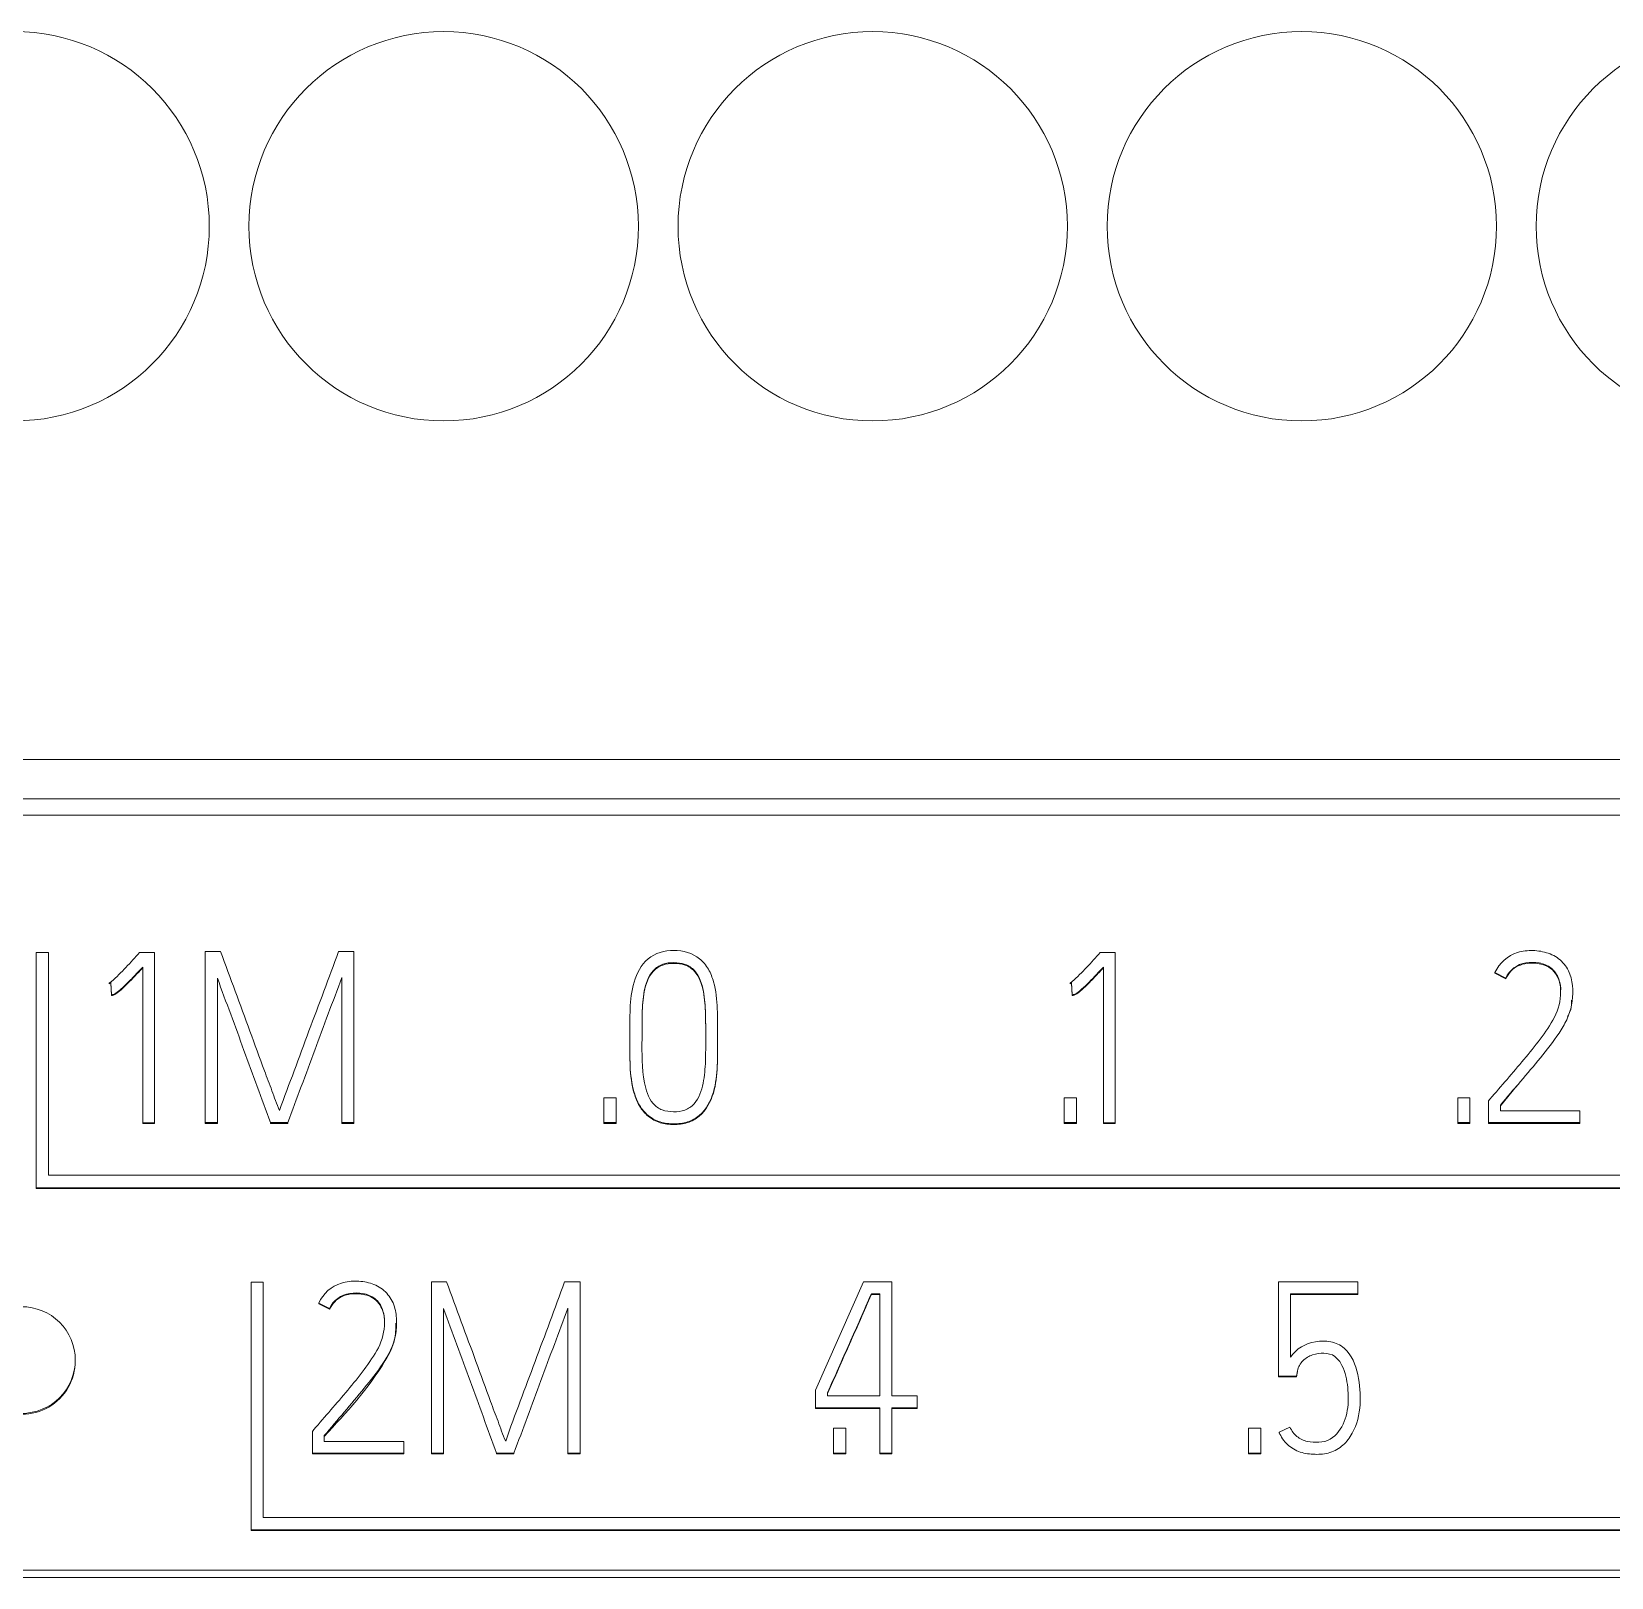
# Model space of a CAD drawing. Header units: millimetres. Extents: x 983 to 2111, y 2638 to 4457.
# Drawn here: x 1321.72 to 1336.45, y 3471.19 to 3485.61 of the extents above; entities that cross this region are included whole.
import ezdxf

# ---------------------------------------------------------------- set-up
doc = ezdxf.new("R2010")
doc.units = ezdxf.units.MM

# ---------------------------------------------------------------- blocks, each defined once
blk = doc.blocks.new('8DIDQ')
at = {"color": 7, "linetype": 'Continuous', "lineweight": 15}
for p, q in [((1344.06, 3478.818), (1315.06, 3478.818)), ((1343.746, 3478.451), (1315.06, 3478.451)), ((1343.06, 3478.3), (1314.06, 3478.3)), ((1321.762, 3477.019), (1321.762, 3474.825)), ((1321.875, 3477.019), (1321.762, 3477.019)), ((1321.875, 3474.943), (1321.875, 3477.019)), ((1322.709, 3477.001), (1322.725, 3477.019)), ((1322.725, 3477.019), (1322.865, 3477.019)), ((1322.865, 3477.019), (1322.865, 3475.43)), ((1323.338, 3475.432), (1323.338, 3477.028)), ((1323.338, 3477.028), (1323.48, 3477.028)), ((1324.58, 3477.028), (1324.724, 3477.028)), ((1324.724, 3477.028), (1324.724, 3475.432)), ((1331.666, 3477.001), (1331.681, 3477.019)), ((1331.681, 3477.019), (1331.821, 3477.019)), ((1331.821, 3477.019), (1331.821, 3475.43)), ((1322.754, 3475.43), (1322.754, 3476.882)), ((1331.71, 3475.43), (1331.71, 3476.882)), ((1322.457, 3476.738), (1322.443, 3476.733)), ((1322.443, 3476.733), (1322.443, 3476.726)), ((1322.457, 3476.731), (1322.443, 3476.726)), ((1322.463, 3476.625), (1322.457, 3476.738)), ((1322.457, 3476.731), (1322.457, 3476.738)), ((1322.463, 3476.618), (1322.457, 3476.731)), ((1323.451, 3476.78), (1323.451, 3475.432)), ((1324.611, 3475.432), (1324.611, 3476.784)), ((1331.413, 3476.738), (1331.4, 3476.733)), ((1331.4, 3476.726), (1331.4, 3476.733)), ((1331.413, 3476.731), (1331.4, 3476.726)), ((1331.42, 3476.625), (1331.413, 3476.738)), ((1331.413, 3476.738), (1331.413, 3476.731)), ((1331.42, 3476.618), (1331.413, 3476.731)), ((1335.361, 3476.831), (1335.461, 3476.78)), ((1335.361, 3476.831), (1335.361, 3476.824)), ((1335.361, 3476.824), (1335.461, 3476.773)), ((1335.461, 3476.78), (1335.461, 3476.773)), ((1322.463, 3476.618), (1322.463, 3476.625)), ((1331.42, 3476.618), (1331.42, 3476.625)), ((1336.086, 3476.643), (1336.086, 3476.65)), ((1327.295, 3476.215), (1327.295, 3476.24)), ((1327.295, 3476.215), (1327.295, 3476.208)), ((1327.409, 3476.24), (1327.409, 3476.215)), ((1328.003, 3476.215), (1328.003, 3476.24)), ((1328.114, 3476.24), (1328.114, 3476.215)), ((1328.114, 3476.208), (1328.114, 3476.215)), ((1335.412, 3475.589), (1335.561, 3475.773)), ((1327.053, 3475.664), (1327.167, 3475.664)), ((1327.053, 3475.432), (1327.053, 3475.664)), ((1327.167, 3475.664), (1327.167, 3475.432)), ((1331.346, 3475.664), (1331.46, 3475.664)), ((1331.346, 3475.432), (1331.346, 3475.664)), ((1331.46, 3475.664), (1331.46, 3475.432)), ((1335.015, 3475.432), (1335.015, 3475.664)), ((1335.015, 3475.664), (1335.128, 3475.664)), ((1335.128, 3475.664), (1335.128, 3475.432)), ((1335.314, 3475.651), (1335.301, 3475.636)), ((1335.301, 3475.636), (1335.301, 3475.432)), ((1335.412, 3475.596), (1335.412, 3475.543)), ((1322.865, 3475.43), (1322.754, 3475.43)), ((1322.754, 3475.423), (1322.754, 3475.43)), ((1322.754, 3475.423), (1322.865, 3475.423)), ((1322.865, 3475.423), (1322.865, 3475.43)), ((1323.451, 3475.432), (1323.338, 3475.432)), ((1323.338, 3475.432), (1323.338, 3475.425)), ((1323.451, 3475.425), (1323.338, 3475.425)), ((1323.451, 3475.425), (1323.451, 3475.432)), ((1324.108, 3475.432), (1323.946, 3475.432)), ((1323.946, 3475.425), (1323.946, 3475.432)), ((1324.108, 3475.425), (1323.946, 3475.425)), ((1324.108, 3475.425), (1324.108, 3475.432)), ((1324.724, 3475.432), (1324.611, 3475.432)), ((1324.611, 3475.425), (1324.611, 3475.432)), ((1324.724, 3475.425), (1324.611, 3475.425)), ((1324.724, 3475.425), (1324.724, 3475.432)), ((1327.167, 3475.432), (1327.053, 3475.432)), ((1327.053, 3475.425), (1327.053, 3475.432)), ((1327.053, 3475.425), (1327.167, 3475.425)), ((1327.167, 3475.432), (1327.167, 3475.425)), ((1331.46, 3475.432), (1331.346, 3475.432)), ((1331.346, 3475.425), (1331.346, 3475.432)), ((1331.346, 3475.425), (1331.46, 3475.425)), ((1331.46, 3475.432), (1331.46, 3475.425)), ((1331.821, 3475.43), (1331.71, 3475.43)), ((1331.71, 3475.423), (1331.71, 3475.43)), ((1331.821, 3475.423), (1331.71, 3475.423)), ((1331.821, 3475.423), (1331.821, 3475.43)), ((1335.128, 3475.432), (1335.015, 3475.432)), ((1335.015, 3475.425), (1335.015, 3475.432)), ((1335.015, 3475.425), (1335.128, 3475.425)), ((1335.128, 3475.432), (1335.128, 3475.425)), ((1336.153, 3475.432), (1335.301, 3475.432)), ((1335.301, 3475.425), (1335.301, 3475.432)), ((1335.301, 3475.425), (1336.153, 3475.425)), ((1335.412, 3475.543), (1336.153, 3475.543)), ((1336.153, 3475.543), (1336.153, 3475.432)), ((1336.153, 3475.432), (1336.153, 3475.425)), ((1321.762, 3474.825), (1341.4, 3474.825)), ((1321.762, 3474.825), (1321.762, 3474.818)), ((1321.762, 3474.818), (1341.4, 3474.818)), ((1341.287, 3474.943), (1321.875, 3474.943)), ((1323.876, 3473.945), (1323.765, 3473.945)), ((1323.765, 3473.945), (1323.765, 3471.636)), ((1323.876, 3471.751), (1323.876, 3473.945)), ((1325.445, 3472.35), (1325.445, 3473.946)), ((1325.445, 3473.946), (1325.587, 3473.946)), ((1326.688, 3473.946), (1326.832, 3473.946)), ((1326.832, 3473.946), (1326.832, 3472.35)), ((1329.026, 3472.936), (1329.474, 3473.946)), ((1329.474, 3473.946), (1329.738, 3473.946)), ((1329.738, 3473.946), (1329.738, 3472.883)), ((1333.343, 3473.946), (1333.343, 3473.069)), ((1334.082, 3473.946), (1333.343, 3473.946)), ((1334.082, 3473.835), (1334.082, 3473.946)), ((1329.625, 3473.835), (1329.547, 3473.835)), ((1329.547, 3473.828), (1329.547, 3473.835)), ((1329.625, 3473.828), (1329.547, 3473.828)), ((1329.625, 3472.883), (1329.625, 3473.835)), ((1333.454, 3473.835), (1334.082, 3473.835)), ((1333.454, 3473.246), (1333.454, 3473.835)), ((1333.454, 3473.828), (1334.082, 3473.828)), ((1334.082, 3473.835), (1334.082, 3473.828)), ((1324.395, 3473.749), (1324.495, 3473.698)), ((1324.395, 3473.749), (1324.395, 3473.742)), ((1324.395, 3473.742), (1324.495, 3473.691)), ((1324.495, 3473.698), (1324.495, 3473.691)), ((1325.558, 3473.698), (1325.558, 3472.35)), ((1326.719, 3472.35), (1326.719, 3473.702)), ((1325.121, 3473.561), (1325.121, 3473.568)), ((1322.126, 3473.211), (1322.126, 3473.218)), ((1333.343, 3473.069), (1333.512, 3473.069)), ((1333.343, 3473.069), (1333.343, 3473.062)), ((1333.343, 3473.062), (1333.512, 3473.062)), ((1333.512, 3473.069), (1333.521, 3473.118)), ((1333.512, 3473.062), (1333.521, 3473.111)), ((1333.512, 3473.069), (1333.512, 3473.062)), ((1333.521, 3473.118), (1333.521, 3473.111)), ((1329.026, 3472.772), (1329.026, 3472.936)), ((1329.137, 3472.912), (1329.137, 3472.883)), ((1329.625, 3472.772), (1329.026, 3472.772)), ((1329.026, 3472.772), (1329.026, 3472.765)), ((1329.625, 3472.765), (1329.026, 3472.765)), ((1329.137, 3472.883), (1329.625, 3472.883)), ((1329.625, 3472.35), (1329.625, 3472.772)), ((1329.738, 3472.883), (1329.973, 3472.883)), ((1329.973, 3472.772), (1329.738, 3472.772)), ((1329.738, 3472.772), (1329.738, 3472.35)), ((1329.973, 3472.765), (1329.738, 3472.765)), ((1329.973, 3472.883), (1329.973, 3472.772)), ((1329.973, 3472.765), (1329.973, 3472.772)), ((1334.104, 3472.855), (1334.104, 3472.862)), ((1324.349, 3472.569), (1324.336, 3472.553)), ((1324.336, 3472.553), (1324.336, 3472.35)), ((1324.447, 3472.46), (1324.447, 3472.513)), ((1325.188, 3472.46), (1324.447, 3472.46)), ((1325.188, 3472.35), (1325.188, 3472.46)), ((1329.194, 3472.582), (1329.308, 3472.582)), ((1329.194, 3472.35), (1329.194, 3472.582)), ((1329.308, 3472.582), (1329.308, 3472.35)), ((1333.063, 3472.582), (1333.177, 3472.582)), ((1333.063, 3472.35), (1333.063, 3472.582)), ((1333.177, 3472.582), (1333.177, 3472.35)), ((1333.45, 3472.591), (1333.348, 3472.544)), ((1333.348, 3472.544), (1333.348, 3472.537)), ((1324.336, 3472.35), (1325.188, 3472.35)), ((1324.336, 3472.35), (1324.336, 3472.342)), ((1324.336, 3472.342), (1325.188, 3472.342)), ((1325.188, 3472.35), (1325.188, 3472.342)), ((1325.558, 3472.35), (1325.445, 3472.35)), ((1325.445, 3472.35), (1325.445, 3472.342)), ((1325.558, 3472.342), (1325.445, 3472.342)), ((1325.558, 3472.342), (1325.558, 3472.35)), ((1326.215, 3472.35), (1326.053, 3472.35)), ((1326.053, 3472.342), (1326.053, 3472.35)), ((1326.215, 3472.342), (1326.053, 3472.342)), ((1326.215, 3472.342), (1326.215, 3472.35)), ((1326.832, 3472.35), (1326.719, 3472.35)), ((1326.719, 3472.342), (1326.719, 3472.35)), ((1326.832, 3472.342), (1326.719, 3472.342)), ((1326.832, 3472.342), (1326.832, 3472.35)), ((1329.194, 3472.342), (1329.194, 3472.35)), ((1329.308, 3472.35), (1329.194, 3472.35)), ((1329.194, 3472.342), (1329.308, 3472.342)), ((1329.308, 3472.35), (1329.308, 3472.342)), ((1329.738, 3472.35), (1329.625, 3472.35)), ((1329.625, 3472.342), (1329.625, 3472.35)), ((1329.738, 3472.342), (1329.625, 3472.342)), ((1329.738, 3472.342), (1329.738, 3472.35)), ((1333.177, 3472.35), (1333.063, 3472.35)), ((1333.063, 3472.342), (1333.063, 3472.35)), ((1333.063, 3472.342), (1333.177, 3472.342)), ((1333.177, 3472.35), (1333.177, 3472.342)), ((1342.984, 3471.751), (1323.876, 3471.751)), ((1323.765, 3471.636), (1323.765, 3471.629)), ((1323.765, 3471.636), (1343.093, 3471.636)), ((1323.765, 3471.629), (1343.093, 3471.629)), ((1308.26, 3471.259), (1348.86, 3471.259)), ((1308.26, 3471.191), (1348.86, 3471.191))]:
    blk.add_line(p, q, dxfattribs=at)
for centre in [(1321.56, 3483.79), (1325.56, 3483.79), (1329.56, 3483.79), (1333.56, 3483.79), (1337.56, 3483.79)]:
    blk.add_circle(centre, 1.815, dxfattribs=at)
blk.add_arc((1321.629, 3473.21), 0.497, 179.8058, 0.1495, dxfattribs=at)
for points, knots in [([(1323.48, 3477.028), (1323.525, 3476.904), (1323.571, 3476.78), (1323.662, 3476.533), (1323.709, 3476.41), (1323.798, 3476.162), (1323.843, 3476.038), (1323.912, 3475.853), (1323.936, 3475.791), (1323.982, 3475.668), (1324.002, 3475.605), (1324.03, 3475.545)], [0, 0, 0, 0, 0.25, 0.25, 0.5, 0.5, 0.75, 0.75, 0.875, 0.875, 1, 1, 1, 1]), ([(1324.03, 3475.545), (1324.073, 3475.669), (1324.12, 3475.792), (1324.167, 3475.916), (1324.213, 3476.04), (1324.258, 3476.163), (1324.304, 3476.287), (1324.35, 3476.41), (1324.397, 3476.533), (1324.443, 3476.657), (1324.489, 3476.781), (1324.535, 3476.904), (1324.58, 3477.028)], [0, 0, 0, 0, 0.000396463, 0.000396463, 0.000396463, 0.000792825, 0.000792825, 0.000792825, 0.001189117, 0.001189117, 0.001189117, 0.001585407, 0.001585407, 0.001585407, 0.001585407]), ([(1327.295, 3476.24), (1327.295, 3476.324), (1327.295, 3476.409), (1327.302, 3476.577), (1327.311, 3476.66), (1327.359, 3476.825), (1327.4, 3476.904), (1327.532, 3477.014), (1327.62, 3477.037), (1327.791, 3477.037), (1327.879, 3477.014), (1327.978, 3476.933), (1328.006, 3476.899), (1328.05, 3476.825), (1328.064, 3476.785), (1328.099, 3476.662), (1328.107, 3476.577), (1328.114, 3476.409), (1328.114, 3476.324), (1328.114, 3476.24)], [0, 0, 0, 0, 0.125, 0.125, 0.25, 0.25, 0.375, 0.375, 0.5, 0.5, 0.625, 0.625, 0.6875, 0.6875, 0.75, 0.75, 0.875, 0.875, 1, 1, 1, 1]), ([(1335.361, 3476.831), (1335.401, 3476.92), (1335.479, 3476.989), (1335.618, 3477.033), (1335.667, 3477.038), (1335.764, 3477.035), (1335.812, 3477.027), (1335.904, 3476.995), (1335.948, 3476.971), (1336.016, 3476.902), (1336.043, 3476.861), (1336.093, 3476.724), (1336.093, 3476.623), (1336.066, 3476.482), (1336.05, 3476.435), (1336.009, 3476.348), (1335.985, 3476.307), (1335.905, 3476.187), (1335.845, 3476.111), (1335.663, 3475.888), (1335.536, 3475.743), (1335.412, 3475.596)], [0, 0, 0, 0, 0.125, 0.125, 0.1875, 0.1875, 0.25, 0.25, 0.3125, 0.3125, 0.375, 0.375, 0.5, 0.5, 0.5625, 0.5625, 0.625, 0.625, 0.75, 0.75, 1, 1, 1, 1]), ([(1322.443, 3476.733), (1322.47, 3476.751), (1322.492, 3476.773), (1322.538, 3476.817), (1322.559, 3476.84), (1322.625, 3476.908), (1322.668, 3476.954), (1322.709, 3477.001)], [0, 0, 0, 0, 0.25, 0.25, 0.5, 0.5, 1, 1, 1, 1]), ([(1322.754, 3476.882), (1322.731, 3476.858), (1322.709, 3476.834), (1322.686, 3476.81), (1322.663, 3476.786), (1322.641, 3476.762), (1322.617, 3476.739), (1322.596, 3476.718), (1322.575, 3476.697), (1322.553, 3476.678), (1322.538, 3476.664), (1322.522, 3476.65), (1322.505, 3476.639), (1322.498, 3476.634), (1322.49, 3476.63), (1322.482, 3476.628), (1322.476, 3476.626), (1322.469, 3476.625), (1322.463, 3476.625)], [0, 0, 0, 0, 0.0000990184, 0.0000990184, 0.0000990184, 0.0001980448, 0.0001980448, 0.0001980448, 0.0002868806, 0.0002868806, 0.0002868806, 0.0003483915, 0.0003483915, 0.0003483915, 0.0003746495, 0.0003746495, 0.0003746495, 0.000393231, 0.000393231, 0.000393231, 0.000393231]), ([(1322.754, 3476.875), (1322.731, 3476.851), (1322.709, 3476.827), (1322.686, 3476.803), (1322.663, 3476.779), (1322.641, 3476.755), (1322.617, 3476.732), (1322.596, 3476.711), (1322.575, 3476.69), (1322.553, 3476.67), (1322.538, 3476.657), (1322.522, 3476.643), (1322.505, 3476.632), (1322.498, 3476.627), (1322.49, 3476.623), (1322.482, 3476.621), (1322.476, 3476.619), (1322.469, 3476.618), (1322.463, 3476.618)], [0, 0, 0, 0, 0.0000990184, 0.0000990184, 0.0000990184, 0.0001980448, 0.0001980448, 0.0001980448, 0.0002868806, 0.0002868806, 0.0002868806, 0.0003483915, 0.0003483915, 0.0003483915, 0.0003746495, 0.0003746495, 0.0003746495, 0.000393231, 0.000393231, 0.000393231, 0.000393231]), ([(1328.003, 3476.24), (1328.003, 3476.31), (1328.003, 3476.38), (1327.999, 3476.519), (1327.995, 3476.589), (1327.968, 3476.727), (1327.944, 3476.796), (1327.874, 3476.876), (1327.844, 3476.896), (1327.777, 3476.919), (1327.741, 3476.924), (1327.671, 3476.924), (1327.636, 3476.92), (1327.569, 3476.897), (1327.539, 3476.876), (1327.467, 3476.798), (1327.443, 3476.728), (1327.417, 3476.591), (1327.413, 3476.521), (1327.409, 3476.38), (1327.409, 3476.31), (1327.409, 3476.24)], [0, 0, 0, 0, 0.125, 0.125, 0.25, 0.25, 0.375, 0.375, 0.4375, 0.4375, 0.5, 0.5, 0.5625, 0.5625, 0.625, 0.625, 0.75, 0.75, 0.875, 0.875, 1, 1, 1, 1]), ([(1328.003, 3476.233), (1328.003, 3476.303), (1328.003, 3476.373), (1327.999, 3476.512), (1327.995, 3476.582), (1327.968, 3476.72), (1327.944, 3476.789), (1327.874, 3476.869), (1327.844, 3476.889), (1327.777, 3476.912), (1327.741, 3476.917), (1327.671, 3476.917), (1327.636, 3476.913), (1327.569, 3476.89), (1327.539, 3476.869), (1327.467, 3476.791), (1327.443, 3476.721), (1327.417, 3476.584), (1327.413, 3476.514), (1327.409, 3476.373), (1327.409, 3476.303), (1327.409, 3476.233)], [0, 0, 0, 0, 0.125, 0.125, 0.25, 0.25, 0.375, 0.375, 0.4375, 0.4375, 0.5, 0.5, 0.5625, 0.5625, 0.625, 0.625, 0.75, 0.75, 0.875, 0.875, 1, 1, 1, 1]), ([(1331.4, 3476.733), (1331.427, 3476.751), (1331.449, 3476.773), (1331.494, 3476.817), (1331.516, 3476.84), (1331.581, 3476.908), (1331.624, 3476.954), (1331.666, 3477.001)], [0, 0, 0, 0, 0.25, 0.25, 0.5, 0.5, 1, 1, 1, 1]), ([(1331.71, 3476.882), (1331.688, 3476.858), (1331.665, 3476.834), (1331.643, 3476.81), (1331.62, 3476.786), (1331.597, 3476.762), (1331.574, 3476.739), (1331.553, 3476.718), (1331.532, 3476.697), (1331.51, 3476.678), (1331.494, 3476.664), (1331.479, 3476.65), (1331.462, 3476.639), (1331.454, 3476.634), (1331.446, 3476.63), (1331.438, 3476.628), (1331.432, 3476.626), (1331.426, 3476.625), (1331.42, 3476.625)], [0, 0, 0, 0, 0.0000990184, 0.0000990184, 0.0000990184, 0.0001980448, 0.0001980448, 0.0001980448, 0.0002868806, 0.0002868806, 0.0002868806, 0.0003483915, 0.0003483915, 0.0003483915, 0.0003746495, 0.0003746495, 0.0003746495, 0.000393231, 0.000393231, 0.000393231, 0.000393231]), ([(1331.71, 3476.875), (1331.688, 3476.851), (1331.665, 3476.827), (1331.643, 3476.803), (1331.62, 3476.779), (1331.597, 3476.755), (1331.574, 3476.732), (1331.553, 3476.711), (1331.532, 3476.69), (1331.51, 3476.67), (1331.494, 3476.657), (1331.479, 3476.643), (1331.462, 3476.632), (1331.454, 3476.627), (1331.446, 3476.623), (1331.438, 3476.621), (1331.432, 3476.619), (1331.426, 3476.618), (1331.42, 3476.618)], [0, 0, 0, 0, 0.0000990184, 0.0000990184, 0.0000990184, 0.0001980448, 0.0001980448, 0.0001980448, 0.0002868806, 0.0002868806, 0.0002868806, 0.0003483915, 0.0003483915, 0.0003483915, 0.0003746495, 0.0003746495, 0.0003746495, 0.000393231, 0.000393231, 0.000393231, 0.000393231]), ([(1335.461, 3476.78), (1335.496, 3476.855), (1335.568, 3476.91), (1335.691, 3476.928), (1335.732, 3476.928), (1335.813, 3476.913), (1335.853, 3476.898), (1335.917, 3476.847), (1335.941, 3476.811), (1335.969, 3476.733), (1335.973, 3476.692), (1335.973, 3476.569), (1335.953, 3476.487), (1335.879, 3476.343), (1335.831, 3476.276), (1335.735, 3476.146), (1335.683, 3476.083), (1335.527, 3475.896), (1335.42, 3475.774), (1335.314, 3475.651)], [0, 0, 0, 0, 0.125, 0.125, 0.1875, 0.1875, 0.25, 0.25, 0.3125, 0.3125, 0.375, 0.375, 0.5, 0.5, 0.625, 0.625, 0.75, 0.75, 1, 1, 1, 1]), ([(1335.461, 3476.773), (1335.475, 3476.798), (1335.505, 3476.847), (1335.576, 3476.898), (1335.674, 3476.924), (1335.774, 3476.919), (1335.866, 3476.885), (1335.925, 3476.832), (1335.963, 3476.753), (1335.979, 3476.689), (1335.972, 3476.649), (1335.972, 3476.646)], [0, 0, 0, 0, 0.116348, 0.232614, 0.347437, 0.523494, 0.631733, 0.740891, 0.835717, 0.987404, 1, 1, 1, 1]), ([(1323.946, 3475.432), (1323.863, 3475.657), (1323.781, 3475.881), (1323.657, 3476.218), (1323.616, 3476.331), (1323.533, 3476.555), (1323.49, 3476.667), (1323.451, 3476.78)], [0, 0, 0, 0, 0.5, 0.5, 0.75, 0.75, 1, 1, 1, 1]), ([(1324.611, 3476.784), (1324.57, 3476.671), (1324.526, 3476.559), (1324.484, 3476.447), (1324.442, 3476.334), (1324.4, 3476.221), (1324.358, 3476.109), (1324.317, 3475.996), (1324.275, 3475.883), (1324.233, 3475.77), (1324.191, 3475.657), (1324.149, 3475.545), (1324.108, 3475.432)], [0, 0, 0, 0, 0.000361634, 0.000361634, 0.000361634, 0.000723249, 0.000723249, 0.000723249, 0.001084847, 0.001084847, 0.001084847, 0.001446445, 0.001446445, 0.001446445, 0.001446445]), ([(1336.036, 3476.418), (1336.048, 3476.441), (1336.075, 3476.49), (1336.074, 3476.545), (1336.074, 3476.575)], [0, 0, 0, 0, 0.4621764, 1, 1, 1, 1]), ([(1328.114, 3476.215), (1328.114, 3476.131), (1328.114, 3476.047), (1328.107, 3475.88), (1328.099, 3475.797), (1328.05, 3475.633), (1328.008, 3475.555), (1327.911, 3475.472), (1327.873, 3475.451), (1327.791, 3475.426), (1327.748, 3475.421), (1327.663, 3475.421), (1327.62, 3475.426), (1327.539, 3475.45), (1327.5, 3475.471), (1327.435, 3475.526), (1327.407, 3475.558), (1327.363, 3475.631), (1327.348, 3475.671), (1327.312, 3475.793), (1327.302, 3475.878), (1327.295, 3476.047), (1327.295, 3476.131), (1327.295, 3476.215)], [0, 0, 0, 0, 0.125, 0.125, 0.25, 0.25, 0.375, 0.375, 0.4375, 0.4375, 0.5, 0.5, 0.5625, 0.5625, 0.625, 0.625, 0.6875, 0.6875, 0.75, 0.75, 0.875, 0.875, 1, 1, 1, 1]), ([(1328.114, 3476.208), (1328.114, 3476.124), (1328.114, 3476.04), (1328.107, 3475.873), (1328.099, 3475.79), (1328.05, 3475.626), (1328.008, 3475.548), (1327.911, 3475.465), (1327.873, 3475.444), (1327.791, 3475.419), (1327.748, 3475.414), (1327.663, 3475.414), (1327.62, 3475.419), (1327.539, 3475.443), (1327.5, 3475.464), (1327.435, 3475.519), (1327.407, 3475.551), (1327.363, 3475.624), (1327.348, 3475.664), (1327.312, 3475.786), (1327.302, 3475.871), (1327.295, 3476.04), (1327.295, 3476.124), (1327.295, 3476.208)], [0, 0, 0, 0, 0.125, 0.125, 0.25, 0.25, 0.375, 0.375, 0.4375, 0.4375, 0.5, 0.5, 0.5625, 0.5625, 0.625, 0.625, 0.6875, 0.6875, 0.75, 0.75, 0.875, 0.875, 1, 1, 1, 1]), ([(1327.409, 3476.215), (1327.409, 3476.077), (1327.405, 3475.939), (1327.445, 3475.736), (1327.466, 3475.665), (1327.535, 3475.584), (1327.565, 3475.563), (1327.631, 3475.538), (1327.667, 3475.534), (1327.738, 3475.533), (1327.774, 3475.537), (1327.841, 3475.561), (1327.871, 3475.581), (1327.942, 3475.66), (1327.965, 3475.73), (1327.993, 3475.867), (1327.998, 3475.937), (1328.003, 3476.076), (1328.003, 3476.146), (1328.003, 3476.215)], [0, 0, 0, 0, 0.25, 0.25, 0.375, 0.375, 0.4375, 0.4375, 0.5, 0.5, 0.5625, 0.5625, 0.625, 0.625, 0.75, 0.75, 0.875, 0.875, 1, 1, 1, 1]), ([(1324.447, 3472.513), (1324.571, 3472.66), (1324.697, 3472.805), (1324.88, 3473.029), (1324.939, 3473.104), (1325.046, 3473.265), (1325.091, 3473.352), (1325.119, 3473.495), (1325.123, 3473.542), (1325.119, 3473.639), (1325.111, 3473.687), (1325.078, 3473.779), (1325.051, 3473.82), (1324.982, 3473.889), (1324.939, 3473.913), (1324.848, 3473.945), (1324.8, 3473.953), (1324.702, 3473.955), (1324.654, 3473.951), (1324.514, 3473.907), (1324.436, 3473.838), (1324.395, 3473.749)], [0, 0, 0, 0, 0.25, 0.25, 0.375, 0.375, 0.5, 0.5, 0.5625, 0.5625, 0.625, 0.625, 0.6875, 0.6875, 0.75, 0.75, 0.8125, 0.8125, 0.875, 0.875, 1, 1, 1, 1]), ([(1325.587, 3473.946), (1325.633, 3473.822), (1325.678, 3473.698), (1325.769, 3473.451), (1325.817, 3473.328), (1325.905, 3473.079), (1325.951, 3472.956), (1326.02, 3472.77), (1326.043, 3472.709), (1326.09, 3472.585), (1326.11, 3472.522), (1326.138, 3472.462)], [0, 0, 0, 0, 0.25, 0.25, 0.5, 0.5, 0.75, 0.75, 0.875, 0.875, 1, 1, 1, 1]), ([(1326.138, 3472.462), (1326.18, 3472.587), (1326.228, 3472.71), (1326.274, 3472.834), (1326.32, 3472.957), (1326.366, 3473.081), (1326.412, 3473.204), (1326.458, 3473.328), (1326.505, 3473.451), (1326.551, 3473.575), (1326.597, 3473.698), (1326.642, 3473.822), (1326.688, 3473.946)], [0, 0, 0, 0, 0.000396463, 0.000396463, 0.000396463, 0.000792825, 0.000792825, 0.000792825, 0.001189117, 0.001189117, 0.001189117, 0.001585407, 0.001585407, 0.001585407, 0.001585407]), ([(1324.495, 3473.698), (1324.53, 3473.773), (1324.603, 3473.827), (1324.725, 3473.846), (1324.767, 3473.845), (1324.848, 3473.831), (1324.888, 3473.815), (1324.952, 3473.764), (1324.976, 3473.729), (1325.003, 3473.651), (1325.008, 3473.61), (1325.008, 3473.486), (1324.988, 3473.405), (1324.914, 3473.261), (1324.866, 3473.194), (1324.769, 3473.063), (1324.718, 3473), (1324.562, 3472.814), (1324.455, 3472.692), (1324.349, 3472.569)], [0, 0, 0, 0, 0.125, 0.125, 0.1875, 0.1875, 0.25, 0.25, 0.3125, 0.3125, 0.375, 0.375, 0.5, 0.5, 0.625, 0.625, 0.75, 0.75, 1, 1, 1, 1]), ([(1324.495, 3473.691), (1324.51, 3473.715), (1324.539, 3473.764), (1324.611, 3473.816), (1324.709, 3473.841), (1324.809, 3473.836), (1324.9, 3473.803), (1324.959, 3473.75), (1324.997, 3473.671), (1325.013, 3473.606), (1325.007, 3473.567), (1325.007, 3473.564)], [0, 0, 0, 0, 0.1163471, 0.2326146, 0.3474341, 0.5234899, 0.6317279, 0.7408917, 0.8357086, 0.9873948, 1, 1, 1, 1]), ([(1329.547, 3473.835), (1329.514, 3473.758), (1329.479, 3473.681), (1329.446, 3473.604), (1329.412, 3473.527), (1329.377, 3473.45), (1329.343, 3473.373), (1329.274, 3473.219), (1329.208, 3473.064), (1329.137, 3472.912)], [0, 0, 0, 0, 0.000253101, 0.000253101, 0.000253101, 0.0005062, 0.0005062, 0.0005062, 0.001012365, 0.001012365, 0.001012365, 0.001012365]), ([(1329.547, 3473.828), (1329.514, 3473.751), (1329.479, 3473.674), (1329.446, 3473.597), (1329.412, 3473.52), (1329.377, 3473.443), (1329.343, 3473.366), (1329.274, 3473.212), (1329.208, 3473.057), (1329.137, 3472.905)], [0, 0, 0, 0, 0.000253101, 0.000253101, 0.000253101, 0.0005062, 0.0005062, 0.0005062, 0.001012365, 0.001012365, 0.001012365, 0.001012365]), ([(1322.126, 3473.218), (1322.126, 3473.086), (1322.071, 3472.958), (1321.887, 3472.774), (1321.756, 3472.721), (1321.496, 3472.72), (1321.366, 3472.773), (1321.179, 3472.959), (1321.126, 3473.088), (1321.126, 3473.348), (1321.18, 3473.478), (1321.364, 3473.661), (1321.494, 3473.715), (1321.757, 3473.716), (1321.886, 3473.662), (1322.071, 3473.479), (1322.126, 3473.35), (1322.126, 3473.218)], [0, 0, 0, 0, 0.125, 0.125, 0.25, 0.25, 0.375, 0.375, 0.5, 0.5, 0.625, 0.625, 0.75, 0.75, 0.875, 0.875, 1, 1, 1, 1]), ([(1326.053, 3472.35), (1325.971, 3472.574), (1325.889, 3472.799), (1325.764, 3473.136), (1325.724, 3473.248), (1325.64, 3473.473), (1325.598, 3473.585), (1325.558, 3473.698)], [0, 0, 0, 0, 0.5, 0.5, 0.75, 0.75, 1, 1, 1, 1]), ([(1326.719, 3473.702), (1326.678, 3473.589), (1326.634, 3473.477), (1326.592, 3473.364), (1326.55, 3473.252), (1326.508, 3473.139), (1326.466, 3473.026), (1326.424, 3472.913), (1326.382, 3472.801), (1326.34, 3472.688), (1326.299, 3472.575), (1326.257, 3472.462), (1326.215, 3472.35)], [0, 0, 0, 0, 0.000361634, 0.000361634, 0.000361634, 0.000723249, 0.000723249, 0.000723249, 0.001084847, 0.001084847, 0.001084847, 0.001446445, 0.001446445, 0.001446445, 0.001446445]), ([(1324.447, 3472.506), (1324.652, 3472.728), (1324.905, 3473.002), (1325.112, 3473.385), (1325.114, 3473.509), (1325.114, 3473.562)], [0, 0, 0, 0, 0.712708, 0.876767, 1, 1, 1, 1]), ([(1333.348, 3472.544), (1333.367, 3472.502), (1333.392, 3472.462), (1333.461, 3472.399), (1333.501, 3472.375), (1333.59, 3472.345), (1333.637, 3472.341), (1333.73, 3472.337), (1333.778, 3472.342), (1333.867, 3472.37), (1333.909, 3472.394), (1333.979, 3472.456), (1334.008, 3472.494), (1334.075, 3472.617), (1334.098, 3472.71), (1334.108, 3472.897), (1334.103, 3472.99), (1334.063, 3473.174), (1334.027, 3473.265), (1333.919, 3473.359), (1333.876, 3473.38), (1333.783, 3473.397), (1333.735, 3473.396), (1333.596, 3473.374), (1333.508, 3473.324), (1333.454, 3473.246)], [0, 0, 0, 0, 0.0625, 0.0625, 0.125, 0.125, 0.1875, 0.1875, 0.25, 0.25, 0.3125, 0.3125, 0.375, 0.375, 0.5, 0.5, 0.625, 0.625, 0.75, 0.75, 0.8125, 0.8125, 0.875, 0.875, 1, 1, 1, 1]), ([(1333.521, 3473.118), (1333.522, 3473.136), (1333.529, 3473.153), (1333.547, 3473.184), (1333.558, 3473.198), (1333.596, 3473.236), (1333.627, 3473.255), (1333.695, 3473.278), (1333.731, 3473.282), (1333.802, 3473.281), (1333.839, 3473.273), (1333.897, 3473.23), (1333.917, 3473.2), (1333.951, 3473.137), (1333.962, 3473.102), (1333.988, 3472.999), (1333.993, 3472.927), (1333.993, 3472.785), (1333.982, 3472.712), (1333.93, 3472.578), (1333.886, 3472.516), (1333.792, 3472.463), (1333.756, 3472.453), (1333.684, 3472.45), (1333.647, 3472.452), (1333.576, 3472.467), (1333.543, 3472.483), (1333.487, 3472.528), (1333.465, 3472.558), (1333.45, 3472.591)], [0, 0, 0, 0, 0.03125, 0.03125, 0.0625, 0.0625, 0.125, 0.125, 0.1875, 0.1875, 0.25, 0.25, 0.3125, 0.3125, 0.375, 0.375, 0.5, 0.5, 0.625, 0.625, 0.75, 0.75, 0.8125, 0.8125, 0.875, 0.875, 0.9375, 0.9375, 1, 1, 1, 1])]:
    blk.add_open_spline(points, degree=3, knots=knots, dxfattribs=at)

msp = doc.modelspace()

# ---------------------------------------------------------------- block references
at = {"lineweight": -3}
msp.add_blockref('8DIDQ', (0, 0), dxfattribs=at)

doc.saveas('drawing.dxf')
